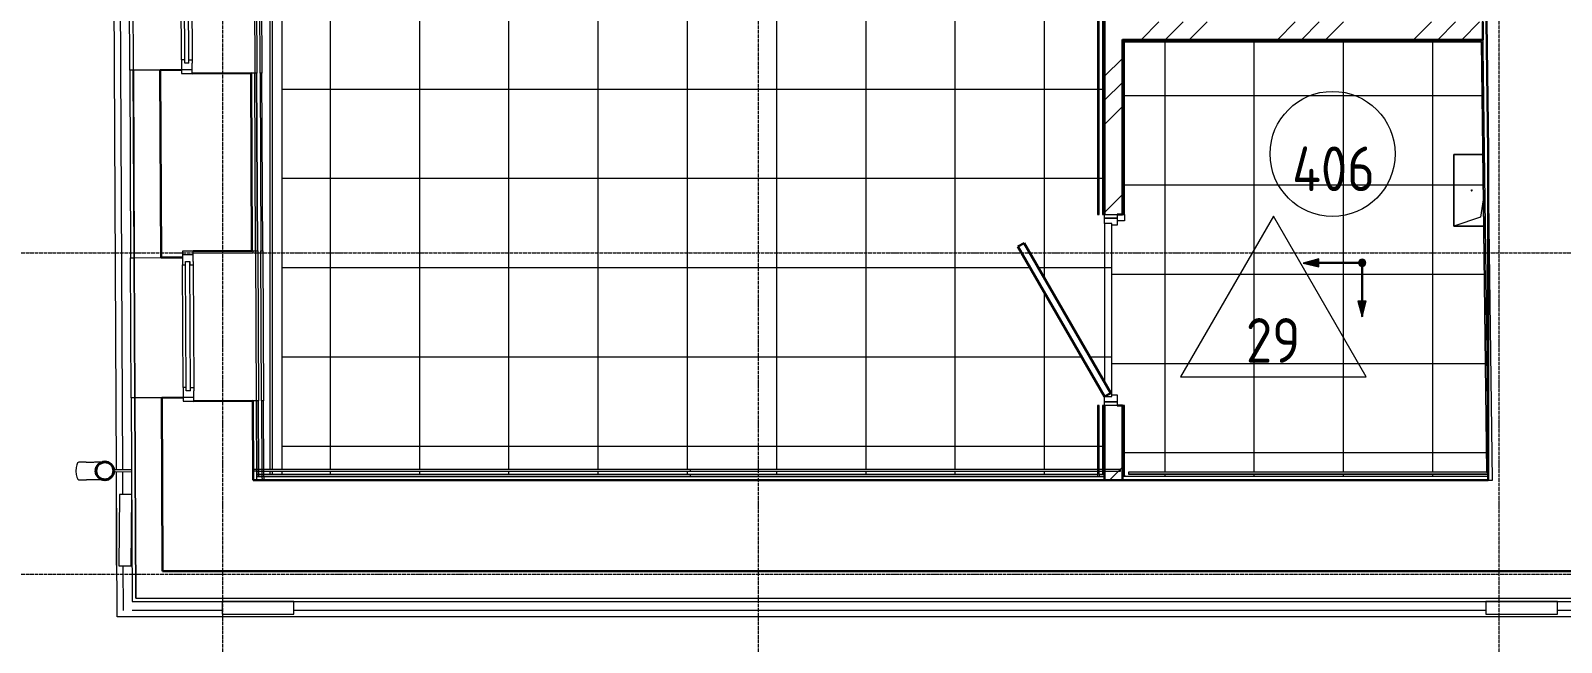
# Model space of a CAD drawing. Header units: millimetres. Extents: x -10915 to 62537, y -37640 to 44223.
# Drawn here: x -1077 to 7497, y -387 to 3039 of the extents above; entities that cross this region are included whole.
import ezdxf

# ---------------------------------------------------------------- set-up
doc = ezdxf.new("R2010")
doc.units = ezdxf.units.MM
doc.linetypes.add('ADSK_Линия сетки', pattern=[25, 20, -2.5, 0, -2.5])
for name, color, linetype, lineweight in [('_ Окна', 7, 'Continuous', 9), ('Двери', 7, 'Continuous', 9), ('Марки', 7, 'Continuous', 20), ('Марки помещений', 7, 'Continuous', 20), ('Обобщенные модели', 7, 'Continuous', 18), ('Окна', 7, 'Continuous', 9), ('Оси', 7, 'Continuous', 9), ('Перекрытие', 7, 'Continuous', 18), ('Перекрытие штриховка', 7, 'Continuous', 18), ('Стены внутренние', 7, 'Continuous', 18), ('Стены наружные', 7, 'Continuous', 18), ('Стены несущие', 7, 'Continuous', 30), ('Стены отделка', 7, 'Continuous', 30), ('Стены штриховка', 7, 'Continuous', 9), ('Узлы', 7, 'Continuous', 18)]:
    doc.layers.add(name, color=color, linetype=linetype, lineweight=lineweight)
doc.layers.add('Линии', color=7, linetype='Continuous', lineweight=9, true_color=0x00a600)
doc.styles.add('GOST Common_2', font='GOST_Common.ttf', dxfattribs={"width": 0.9, "height": 250})
pattern_1 = [(45, (0, 0), (-381.66, 381.66), []), (45, (134.94, 0), (0, 763.32), []), (45, (-134.94, 0), (0, 763.322), [])]

# ---------------------------------------------------------------- blocks, each defined once
blk = doc.blocks.new('Водосток - Тип 1 _карниз больше 490мм_-5158525-План полов 4-го этажа')
at = {"layer": 'Обобщенные модели', "lineweight": 9}
h = blk.add_hatch(dxfattribs=at)
h.set_pattern_fill('FP_6', color=256, style=0, pattern_type=2)
h.set_pattern_definition([(314.728, (-451.3, -498.1), (106.568, 105.561), [])])
h.paths.add_polyline_path([(76.3, 171.1), (76.3, 148.9), (85.9, 128.8), (103.3, 115), (127.1, 110.5), (146.7, 115), (164.7, 130.1), (173.7, 148.9), (173.7, 171.1), (164.1, 191.2), (146.7, 205), (125, 210), (103.3, 205), (85.9, 191.2), (76.4, 171.3)])
at = {"layer": 'Обобщенные модели'}
for p, q in [((75, 306.2), (75, 263.6)), ((175, 263.6), (175, 306.2)), ((120, 108.4), (120, 10)), ((130, 10), (130, 109.1))]:
    blk.add_line(p, q, dxfattribs=at)
at = {"layer": 'Обобщенные модели', "flags": 128}
for points in [[(75, 173), (75, 174.3), (75, 177), (75, 179.8), (75, 182.9), (75, 186.2), (75, 189.7), (75, 193.4), (75, 197.2), (75, 201.3), (75, 205.5), (75, 209.9), (75, 214.4), (75, 219.1), (75, 224), (75, 229), (75, 234.1), (75, 239.3), (75, 244.6), (75, 250.1), (75, 255.6), (75, 261.3), (75, 263.6)], [(175, 263.6), (175, 258), (175, 252.4), (175, 246.9), (175, 241.5), (175, 236.2), (175, 231.1), (175, 226), (175, 221.1), (175, 216.4), (175, 211.8), (175, 207.3), (175, 203), (175, 198.9), (175, 194.9), (175, 191.2), (175, 187.6), (175, 184.3), (175, 181.1), (175, 178.1), (175, 175.4), (175, 173)]]:
    blk.add_lwpolyline(points, dxfattribs=at)
at = {"layer": 'Обобщенные модели'}
for start, end in [(90, 270), (270, 90)]:
    blk.add_arc((125, 160), 52, start, end, dxfattribs=at)
at = {"layer": 'Обобщенные модели', "lineweight": 40}
for start, end in [(90, 270), (270, 90)]:
    blk.add_arc((125, 160), 50, start, end, dxfattribs=at)
at = {"layer": 'Обобщенные модели'}
for start_param, end_param in [(4.712389, 6.283185), (3.141593, 4.712389)]:
    blk.add_ellipse((125, 306.2), major_axis=(-50, 0), ratio=0.309017, start_param=start_param, end_param=end_param, dxfattribs=at)
blk = doc.blocks.new('окна_rehau_однопольное_фрамуга_сверху - 800х2240 _нов_ ОК-41-6249988-План полов 4-го этажа')
at = {"layer": '_ Окна', "lineweight": 18}
for p, q in [((-344, 135), (-420, 135)), ((-420, 135), (-420, 75)), ((-362, 93), (-362, 117)), ((-362, 117), (-344, 117)), ((-362, 93), (-344, 93)), ((-344, 117), (-344, 135)), ((-344, 93), (-344, 75)), ((344, 135), (344, 117)), ((420, 135), (344, 135)), ((344, 117), (362, 117)), ((344, 93), (344, 75)), ((362, 93), (344, 93)), ((362, 117), (362, 93)), ((420, 75), (420, 135)), ((-420, 75), (-362, 75)), ((-344, 75), (-362, 75)), ((362, 75), (344, 75)), ((362, 75), (420, 75))]:
    blk.add_line(p, q, dxfattribs=at)
at = {"layer": '_ Окна'}
for p, q in [((-400, 75), (-400, 135)), ((-362, 93), (362, 93)), ((-344, 117), (344, 117)), ((400, 75), (400, 135))]:
    blk.add_line(p, q, dxfattribs=at)
at = {"layer": 'Окна'}
for p, q in [((-344, 135), (344, 135)), ((344, 75), (-344, 75))]:
    blk.add_line(p, q, dxfattribs=at)
blk = doc.blocks.new('AC_Дверь_Однопольная_Стальная - 1000х2100Н Д35п-металлическая-7236750-План полов 4-го этажа')
at = {"layer": 'Двери', "lineweight": 30}
for p, q in [((-485, 50), (355, 535)), ((355, 535), (375, 500.4)), ((375, 500.4), (-465, 15.4)), ((-465, 15.4), (-485, 50))]:
    blk.add_line(p, q, dxfattribs=at)
at = {"layer": 'Двери'}
for p, q in [((-535, 50), (-515, 50)), ((-535, -20), (-535, 50)), ((-515, 50), (-485, 50)), ((-515, -20), (-515, 50)), ((-515, 50), (-515, -20)), ((-485, 50), (-485, 10)), ((-485, 10), (-475, 10)), ((-475, 10), (-475, -20)), ((475, 10), (485, 10)), ((475, -20), (475, 10)), ((485, 50), (515, 50)), ((485, 10), (485, 50)), ((515, 50), (515, -20)), ((515, 50), (535, 50)), ((515, -20), (515, 50)), ((535, 50), (535, -20)), ((-515, -20), (-535, -20)), ((-475, -20), (-515, -20)), ((515, -20), (475, -20)), ((535, -20), (515, -20))]:
    blk.add_line(p, q, dxfattribs=at)
blk = doc.blocks.new('GM_Отверстие прямоугольное _в плите_ - Отверстие-V44-План полов 4-го этажа')
at = {"layer": 'Обобщенные модели'}
for p, q in [((-65.7, 200), (100, 200)), ((100, 200), (-65.7, 200)), ((-50, 150), (100, 200)), ((100, 200), (100, -200)), ((100, -200), (100, 200)), ((-63.8, 53.6), (-50, 150)), ((100, -200), (-60.5, -200)), ((-60.5, -200), (100, -200))]:
    blk.add_line(p, q, dxfattribs=at)
for start, end in [(360, 180), (180, 360), (60, 165), (300, 360), (195, 270)]:
    blk.add_arc((0, 0), 2.5, start, end, dxfattribs=at)
blk = doc.blocks.new('ADSK_Марка_Помещение_ОдноЗначение - Номер-159740-План полов 4-го этажа')
at = {"layer": 'Марки помещений'}
blk.add_circle((0, 0), 3.5, dxfattribs=at)
blk = doc.blocks.new('ADSK_Марка_ПерекрытиеПол - Экземпляр_Отделка пола-158379-План полов 4-го этажа')
at = {"layer": 'Марки', "color": 1, "true_color": 0xff0000}
for p, q in [((0, 9), (-5.196, 0)), ((5.196, 0), (0, 9)), ((-5.196, 0), (5.196, 0))]:
    blk.add_line(p, q, dxfattribs=at)

msp = doc.modelspace()

# ---------------------------------------------------------------- hatches: boundary and pattern name
at = {"layer": 'Перекрытие штриховка', "lineweight": 9, "true_color": 0x787878}
h = msp.add_hatch(dxfattribs=at)
h.set_pattern_fill('FP_21', color=8, style=0, pattern_type=2)
h.set_pattern_definition([(270, (45102.2, 63711.3), (500, 3e-14), []), (0, (45102.2, 63711.3), (0, 500), [])])
h.paths.add_polyline_path([(4926.531, 553.098), (4926.531, 571.098), (4908.531, 571.098), (4908.531, 553.098)])
h.paths.add_polyline_path([(4898.531, 553.098), (4898.531, 571.098), (330.717, 571.098), (330.717, 553.098), (4637.622, 553.098)])
h.paths.add_polyline_path([(4637.622, 581.098), (4898.531, 581.098), (4898.531, 939.308), (4908.531, 939.308), (4908.531, 581.098), (4926.531, 581.098), (4926.531, 939.308), (4938.531, 939.308), (4938.531, 989.308), (4978.531, 989.308), (4978.531, 1959.308), (4938.531, 1959.308), (4938.531, 2009.308), (4926.531, 2009.308), (4926.531, 5409.22), (4928.531, 5409.22), (4928.531, 5459.22), (4968.531, 5459.22), (4968.531, 5469.22), (4978.531, 5469.22), (4978.531, 6279.22), (4968.531, 6279.22), (4968.531, 6289.22), (4928.531, 6289.22), (4928.531, 6339.22), (4926.531, 6339.22), (4926.531, 8595), (4908.531, 8595), (4908.531, 6339.22), (4898.531, 6339.22), (4898.531, 8595), (1196.565, 8595), (1196.565, 7393), (330.717, 7393), (330.717, 581.098), (3609.147, 581.098)])
h.paths.add_polyline_path([(4938.531, 989.308), (4453.531, 1829.353), (4488.172, 1849.353), (4973.172, 1009.308), (4963.89, 1003.949)])
h.paths.add_polyline_path([(4908.531, 2009.308), (4898.531, 2009.308), (4898.531, 5409.22), (4908.531, 5409.22), (4908.531, 2988)])
h.paths.add_polyline_path([(4928.531, 5459.22), (4513.531, 6178.021), (4548.172, 6198.021), (4963.172, 5479.22), (4953.89, 5473.861)])
h.paths.add_polyline_path([(1079.565, 7405), (1179.565, 7405), (1179.565, 7425), (330.717, 7425), (330.717, 7405), (523.719, 7405)])
h = msp.add_hatch(dxfattribs=at)
h.set_pattern_fill('FP_59', color=8, style=0, pattern_type=2)
h.set_pattern_definition([(0, (6277, 1675), (0, 500), []), (90, (6277, 1675), (-500, 3e-14), [])])
h.paths.add_polyline_path([(5050.531, 541.098), (7088.134, 541.098), (7088.134, 566.098), (7084.779, 566.098), (7084.779, 554.098), (5072.531, 554.098), (5072.531, 566.098), (7078.565, 566.098), (7047.288, 2976), (5050.531, 2976), (5050.531, 1974.308), (5008.531, 1974.308), (5008.531, 1949.308), (4978.531, 1949.308), (4978.531, 999.308), (5008.531, 999.308), (5008.531, 939.308), (5050.531, 939.308), (5050.531, 549.598)])
h.paths.add_polyline_path([(6993.75, 2142.193), (6992.959, 2144.358), (6994.353, 2146.773), (6997.5, 2144.358), (6996.379, 2143.711)])
h.paths.add_polyline_path([(7049.288, 2976), (7049.262, 2978), (7047.288, 2976), (7049.262, 2976)])
at = {"layer": 'Стены внутренние', "lineweight": 9}
h = msp.add_hatch(dxfattribs=at)
h.set_pattern_fill('FP_1', color=256, style=0, pattern_type=2)
h.set_pattern_definition(pattern_1)
h.paths.add_polyline_path([(5038.531, 521.098), (5038.531, 939.308), (4938.531, 939.308), (4938.531, 521.098), (4978.531, 521.098)])
h.paths.add_polyline_path([(4938.531, 2009.308), (5038.531, 2009.308), (5038.531, 4074), (4938.531, 4074), (4938.531, 3426.287)])
h = msp.add_hatch(dxfattribs=at)
h.set_pattern_fill('FP_1', color=256, style=0, pattern_type=2)
h.set_pattern_definition(pattern_1)
h.paths.add_polyline_path([(6982.345, 2988), (7058.18, 2988), (7057.836, 3088), (5038.531, 3088), (5038.531, 2988), (6694.574, 2988)])
at = {"layer": 'Узлы', "true_color": 0xff0000}
for points in [[(6139.325, 1715.009), (6139.325, 1760.617), (6051.155, 1736.992)], [(6381.37, 1718.232), (6386.546, 1718.913), (6391.37, 1720.911), (6395.512, 1724.089), (6398.69, 1728.232), (6400.688, 1733.055), (6401.37, 1738.232), (6400.688, 1743.408), (6398.69, 1748.232), (6395.512, 1752.374), (6391.37, 1755.552), (6386.546, 1757.55), (6381.37, 1758.232), (6376.193, 1757.55), (6371.37, 1755.552), (6367.227, 1752.374), (6364.049, 1748.232), (6362.051, 1743.408), (6361.37, 1738.232), (6362.051, 1733.055), (6364.049, 1728.232), (6367.227, 1724.089), (6371.37, 1720.911), (6376.193, 1718.913)], [(6381.37, 1435.41), (6403.353, 1523.58), (6357.744, 1523.58), (6376.193, 1454.729)]]:
    msp.add_hatch(color=1, dxfattribs=at).paths.add_polyline_path(points)

# ---------------------------------------------------------------- linework, layer by layer
at = {"layer": 'Линии', "color": 1, "lineweight": 18, "true_color": 0xff0000}
for p, q in [((6139.325, 1760.617), (6051.155, 1736.992)), ((6051.155, 1736.992), (6139.325, 1715.009)), ((6139.325, 1715.009), (6139.325, 1760.617)), ((6357.744, 1523.58), (6381.37, 1435.41)), ((6403.353, 1523.58), (6357.744, 1523.58)), ((6381.37, 1435.41), (6403.353, 1523.58))]:
    msp.add_line(p, q, dxfattribs=at)
at = {"layer": 'Линии', "color": 1, "lineweight": 30, "true_color": 0xff0000}
for q in [(6081.37, 1738.232), (6381.37, 1438.232)]:
    msp.add_line((6381.37, 1738.232), q, dxfattribs=at)
at = {"layer": 'Линии', "color": 1, "lineweight": 18, "true_color": 0xff0000}
for start, end in [(360, 180), (180, 0)]:
    msp.add_arc((6381.37, 1738.232), 20, start, end, dxfattribs=at)
at = {"layer": 'Оси', "linetype": 'ADSK_Линия сетки'}
for p, q in [((-0.435, -4909.651), (-0.435, 43042.344)), ((2999.565, -4909.651), (2999.565, 43042.344)), ((7149.565, -4909.651), (7149.565, 21308.456)), ((-10114.729, 1795), (50470.443, 1795)), ((-10114.729, -5), (50470.443, -5))]:
    msp.add_line(p, q, dxfattribs=at)
at = {"layer": 'Перекрытие', "color": 250, "true_color": 0x121212}
for p, q in [((330.717, 7393), (330.717, 581.098)), ((170.717, 1795), (170.717, 1805.283)), ((-166.631, 1795), (170.717, 1795)), ((330.717, 571.098), (330.717, 553.098))]:
    msp.add_line(p, q, dxfattribs=at)
at = {"layer": 'Перекрытие'}
for p, q in [((5050.531, 1974.308), (5008.531, 1974.308)), ((5050.531, 2009.308), (5050.531, 1974.308)), ((4938.531, 1959.308), (4938.531, 1069.308)), ((4978.531, 999.308), (4978.531, 1949.308)), ((5050.531, 549.598), (5050.531, 540.981))]:
    msp.add_line(p, q, dxfattribs=at)
at = {"layer": 'Стены внутренние', "color": 250, "true_color": 0x121212}
for p, q in [((264.717, 581.098), (264.717, 7393)), ((276.717, 7393), (276.717, 581.098)), ((174.598, 3640.323), (178.592, 2800.332)), ((208.592, 2800.475), (204.597, 3640.465)), ((214.597, 3640.513), (218.592, 2800.522)), ((183.324, 1805.343), (187.319, 965.353)), ((217.318, 965.496), (213.324, 1805.486)), ((223.324, 1805.534), (227.318, 965.543)), ((264.717, 553.098), (264.717, 571.098)), ((276.717, 571.098), (276.717, 553.098))]:
    msp.add_line(p, q, dxfattribs=at)
at = {"layer": 'Стены наружные'}
for p, q in [((-595.85, 578.36), (-631.089, 7988.424)), ((-560.849, 578.36), (-594.117, 7573.727)), ((-521.495, 2817.003), (-525.228, 3601.994)), ((-505.228, 3602.089), (-501.495, 2817.098)), ((-501.095, 2817.1), (-504.828, 3602.091)), ((-512.768, 982.024), (-516.502, 1767.015)), ((-496.502, 1767.11), (-492.769, 982.119)), ((-492.368, 982.121), (-496.101, 1767.112)), ((-591.939, -243.902), (-595.804, 568.704)), ((-560.195, 440.858), (-560.805, 568.995)), ((-596.279, 44.747), (-596.279, 444.747)), ((-596.279, 44.747), (-593.312, 44.747)), ((-557.105, -208.902), (-558.293, 40.832)), ((7933.134, -243.902), (-591.939, -243.902)), ((-2.962, -208.902), (-507.105, -208.902)), ((7074.646, -208.902), (397.038, -208.902)), ((7898.134, -208.902), (7474.646, -208.902))]:
    msp.add_line(p, q, dxfattribs=at)
at = {"layer": 'Стены наружные', "color": 250, "true_color": 0x121212}
for p, q in [((186.597, 3640.38), (190.592, 2800.389)), ((195.324, 1805.4), (199.319, 965.41))]:
    msp.add_line(p, q, dxfattribs=at)
at = {"layer": 'Стены несущие'}
for p, q in [((7002.343, 8904.915), (7087.192, 2367.242)), ((4938.531, 2009.308), (4938.531, 4074)), ((7058.18, 2988), (7058.18, 3088)), ((5038.531, 2009.308), (5038.531, 2989.598)), ((5038.531, 2988), (7058.18, 2988)), ((-231.498, 2818.382), (-351.096, 2817.813)), ((-351.096, 2817.813), (-346.103, 1767.825)), ((158.593, 2800.237), (-171.404, 2798.668)), ((158.593, 2800.237), (163.324, 1805.248)), ((7087.192, 2367.242), (7088.134, 2367.254)), ((7088.134, 2367.254), (7088.134, 521.098)), ((5008.531, 2009.308), (5038.531, 2009.308)), ((-166.672, 1803.679), (163.324, 1805.248)), ((-346.103, 1767.825), (-226.505, 1768.394)), ((-222.772, 983.403), (-342.37, 982.834)), ((-342.37, 982.834), (-340.174, 521.098)), ((167.319, 965.258), (-162.677, 963.688)), ((169.431, 521.098), (167.319, 965.258)), ((4938.531, 939.308), (4938.531, 521.098)), ((5038.531, 939.308), (5008.531, 939.308)), ((5038.531, 521.098), (5038.531, 939.308)), ((-340.174, 521.098), (-340.575, 521.098)), ((-340.575, 521.098), (-338.149, 11.098)), ((7088.134, 521.098), (169.431, 521.098)), ((-338.149, 11.098), (7678.134, 11.098))]:
    msp.add_line(p, q, dxfattribs=at)
at = {"layer": 'Стены отделка', "lineweight": 9}
for p, q in [((7091.15, 521.106), (6982.081, 8925)), ((7111.148, 521.365), (7002.343, 8904.915)), ((4898.531, 5409.22), (4898.531, 2009.308)), ((4908.531, 2009.308), (4908.531, 5409.22)), ((4926.531, 5409.22), (4926.531, 2009.308)), ((5050.531, 2989.598), (5038.531, 2989.598)), ((5050.531, 2988), (5050.531, 2989.598)), ((5050.531, 2009.308), (5050.531, 2976)), ((5050.531, 2976), (7047.288, 2976)), ((7047.288, 2976), (7078.565, 566.098)), ((7059.133, 2988), (7058.18, 2988)), ((-501.495, 2817.098), (-521.495, 2817.003)), ((-521.495, 2817.003), (-516.502, 1767.015)), ((-496.502, 1767.11), (-501.495, 2817.098)), ((-351.096, 2817.813), (-501.095, 2817.1)), ((-501.095, 2817.1), (-496.101, 1767.112)), ((190.592, 2800.389), (158.593, 2800.237)), ((183.324, 1805.343), (178.592, 2800.332)), ((195.324, 1805.4), (190.592, 2800.389)), ((218.592, 2800.522), (208.592, 2800.475)), ((208.592, 2800.475), (213.324, 1805.486)), ((223.324, 1805.534), (218.592, 2800.522)), ((4898.531, 2009.308), (4908.531, 2009.308)), ((4926.531, 2009.308), (4938.531, 2009.308)), ((5038.531, 2009.308), (5050.531, 2009.308)), ((163.324, 1805.248), (195.324, 1805.4)), ((213.324, 1805.486), (223.324, 1805.534)), ((-516.502, 1767.015), (-496.502, 1767.11)), ((-496.101, 1767.112), (-346.103, 1767.825)), ((-492.769, 982.119), (-512.768, 982.024)), ((-512.768, 982.024), (-507.343, -158.902)), ((-487.438, -138.902), (-492.769, 982.119)), ((-342.37, 982.834), (-492.368, 982.121)), ((-492.368, 982.121), (-487.037, -138.902)), ((199.319, 965.41), (167.319, 965.258)), ((187.319, 965.353), (189.43, 521.431)), ((201.336, 541.098), (199.319, 965.41)), ((227.318, 965.543), (217.318, 965.496)), ((217.318, 965.496), (219.337, 541.098)), ((229.337, 541.098), (227.318, 965.543)), ((4908.531, 939.308), (4898.531, 939.308)), ((4898.531, 939.308), (4898.531, 553.098)), ((4908.531, 553.098), (4908.531, 939.308)), ((4938.531, 939.308), (4926.531, 939.308)), ((4926.531, 939.308), (4926.531, 553.098)), ((5050.531, 939.308), (5038.531, 939.308)), ((5050.531, 549.598), (5050.531, 939.308)), ((-337.749, 11.098), (-340.174, 521.098)), ((169.43, 521.336), (189.43, 521.431)), ((5028.531, 581.098), (189.146, 581.098)), ((189.194, 571.098), (5028.531, 571.098)), ((4898.531, 553.098), (189.279, 553.098)), ((189.336, 541.098), (229.337, 541.098)), ((189.431, 541.098), (189.431, 521.098)), ((229.337, 541.098), (4938.531, 541.098)), ((2619.308, 571.098), (2619.308, 581.098)), ((2619.308, 541.098), (2619.308, 553.098)), ((4926.531, 553.098), (4908.531, 553.098)), ((5028.531, 571.098), (5028.531, 581.098)), ((5038.531, 549.598), (5050.531, 549.598)), ((7091.15, 541.098), (5038.531, 541.098)), ((7078.565, 566.098), (5072.531, 566.098)), ((5072.531, 566.098), (5072.531, 554.098)), ((5072.531, 554.098), (7084.779, 554.098)), ((7084.779, 554.098), (7084.779, 566.098)), ((7084.779, 566.098), (7088.134, 566.098)), ((7088.134, 521.098), (7091.15, 521.098)), ((7091.15, 521.098), (7091.15, 541.098)), ((7091.15, 521.106), (7111.148, 521.365)), ((-579.511, 441.005), (-582.547, 41.016)), ((-509.513, 440.473), (-579.511, 441.005)), ((-512.549, 40.485), (-509.513, 440.473)), ((-582.547, 41.016), (-512.549, 40.485)), ((-507.343, -158.902), (7848.134, -158.902)), ((-487.438, -138.902), (7828.134, -138.902)), ((397.038, -158.902), (-2.962, -158.902)), ((-2.962, -158.902), (-2.962, -228.902)), ((397.038, -228.902), (397.038, -158.902)), ((7474.646, -158.902), (7074.646, -158.902)), ((7074.646, -158.902), (7074.646, -228.902)), ((7474.646, -228.902), (7474.646, -158.902)), ((-2.962, -228.902), (397.038, -228.902)), ((7074.646, -228.902), (7474.646, -228.902))]:
    msp.add_line(p, q, dxfattribs=at)
at = {"layer": 'Стены штриховка'}
for p, q in [((4928.531, 2009.308), (4928.531, 5409.22)), ((5048.531, 2009.308), (5048.531, 2989.598)), ((5050.531, 2988), (5050.531, 2978)), ((5050.531, 2978), (7049.262, 2978)), ((7049.262, 2978), (7080.565, 566.098)), ((193.324, 1805.391), (188.592, 2800.38)), ((199.336, 541.098), (197.319, 965.4)), ((4928.531, 939.308), (4928.531, 553.098)), ((5048.531, 549.598), (5048.531, 939.308)), ((189.146, 581.098), (169.146, 581.098)), ((189.194, 571.098), (169.193, 571.098)), ((4898.531, 551.098), (189.289, 551.098)), ((219.337, 541.098), (219.432, 521.098)), ((229.337, 541.098), (229.432, 521.098)), ((4898.531, 553.098), (4898.531, 541.098)), ((4908.531, 553.098), (4908.531, 541.098)), ((4938.531, 551.098), (4908.531, 551.098)), ((4928.531, 553.098), (4938.531, 553.098)), ((5072.531, 556.098), (7084.779, 556.098)), ((7078.565, 566.098), (7080.565, 566.098))]:
    msp.add_line(p, q, dxfattribs=at)

# ---------------------------------------------------------------- block references
at = {"layer": 'Двери', "color": 8, "true_color": 0x7f7f7f, "rotation": 90.00000000000011}
msp.add_blockref('AC_Дверь_Однопольная_Стальная - 1000х2100Н Д35п-металлическая-7236750-План полов 4-го этажа', (4988.531, 1474.308), dxfattribs=at)
at = {"layer": 'Марки', "color": 1, "true_color": 0xff0000, "xscale": 99.99999999999993, "yscale": 99.99999999999993, "zscale": 99.99999999999993}
msp.add_blockref('ADSK_Марка_ПерекрытиеПол - Экземпляр_Отделка пола-158379-План полов 4-го этажа', (5884.2, 1099.456), dxfattribs=at)
at = {"layer": 'Марки помещений', "xscale": 99.99999999999993, "yscale": 99.99999999999993, "zscale": 99.99999999999993}
msp.add_blockref('ADSK_Марка_Помещение_ОдноЗначение - Номер-159740-План полов 4-го этажа', (6215.617, 2348.453), dxfattribs=at)
at = {"layer": 'Обобщенные модели'}
for name, p, rotation in [('GM_Отверстие прямоугольное _в плите_ - Отверстие-V44-План полов 4-го этажа', (6995, 2144.358), 180), ('Водосток - Тип 1 _карниз больше 490мм_-5158525-План полов 4-го этажа', (-500.233, 448.933), 90.27247415019644)]:
    msp.add_blockref(name, p, dxfattribs=dict(at, rotation=rotation))
at = {"layer": 'Окна', "rotation": 90.2724741501968}
for p in [(-98.402, 3219.02), (-89.675, 1384.04)]:
    msp.add_blockref('окна_rehau_однопольное_фрамуга_сверху - 800х2240 _нов_ ОК-41-6249988-План полов 4-го этажа', p, dxfattribs=at)

# ---------------------------------------------------------------- texts
at = {"layer": 'Марки', "color": 1, "lineweight": 9, "true_color": 0xff0000, "insert": (5883.169, 1303.882), "char_height": 250, "width": 327.6, "attachment_point": 5, "line_spacing_factor": 1.022766, "style": 'GOST Common_2'}
msp.add_mtext('\\pxqc,t1.44,2.88,4.32,5.76,7.2,8.64,10.08,11.52,12.96,14.4,15.84,17.28,18.72,20.16,21.6,23.04,24.48,25.92,27.36,28.8,30.24,31.68,33.12,34.56,36,37.44,38.88,40.32,41.76,43.2,44.64,46.08;{29}', dxfattribs=at)
at = {"layer": 'Марки помещений', "lineweight": 9, "insert": (6221.01, 2264.871), "char_height": 250, "width": 505.8, "attachment_point": 5, "line_spacing_factor": 1.022766, "style": 'GOST Common_2'}
msp.add_mtext('\\pxqc,t1.8,3.6,5.4,7.2,9,10.8,12.6,14.4,16.2,18,19.8,21.6,23.4,25.2,27,28.8,30.6,32.4,34.2,36,37.8,39.6,41.4,43.2,45,46.8,48.6,50.4,52.2,54,55.8,57.6;{406}', dxfattribs=at)

doc.saveas('drawing.dxf')
